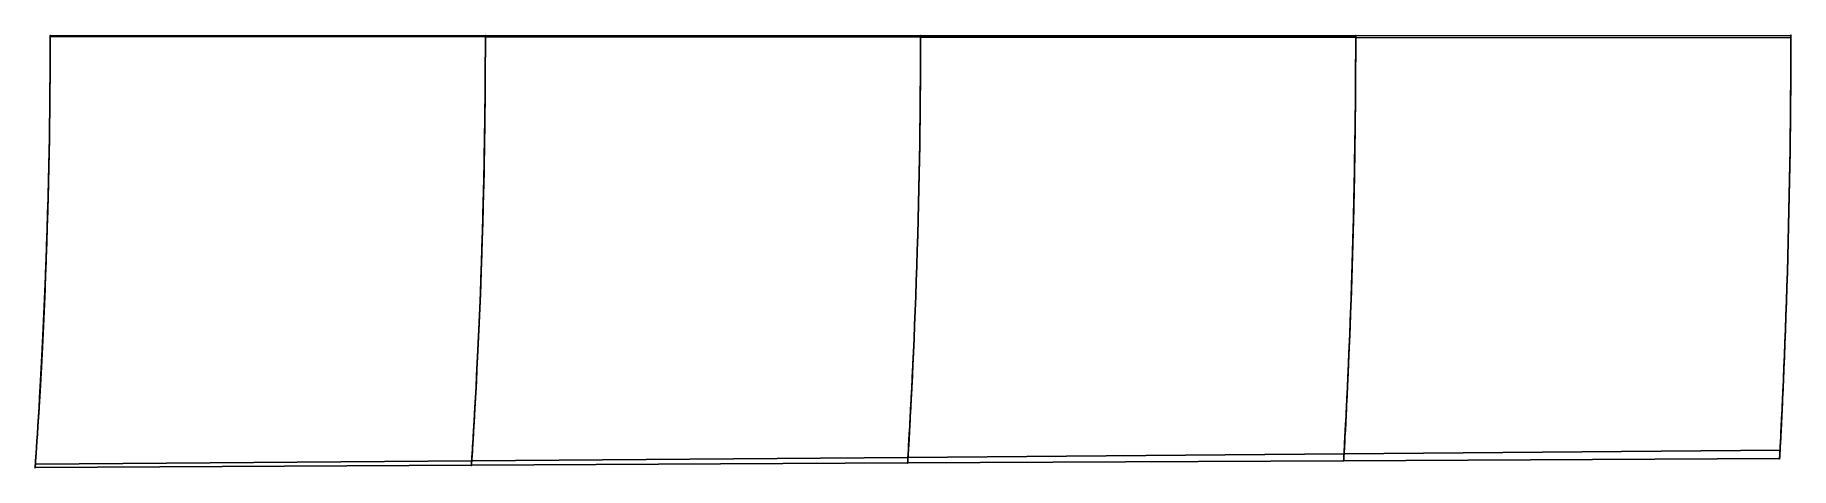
# Model space of a CAD drawing. Extents: x 309.2 to 397, y -21.6 to 0.
import ezdxf

# ---------------------------------------------------------------- set-up
doc = ezdxf.new("R2010")
doc.units = 0

msp = doc.modelspace()

# ---------------------------------------------------------------- linework, layer by layer
at = {"layer": '1', "color": 4}
for points in [[(309.999995, -0.053759, 2.066216), (309.999997, -0.046412, 2.061869), (309.999998, -0.039057, 2.058304), (309.999998, -0.031854, 2.055599), (309.999999, -0.024961, 2.053813), (309.999999, -0.018528, 2.052985), (310, -0.012696, 2.053134), (310, -0.007593, 2.054256), (310, -0.00333, 2.056327), (310, 0, 2.0593), (310, 0.002324, 2.063112), (310, 0.003591, 2.067678), (310, 0.003775, 2.0729), (310, 0.00287, 2.078662), (310, 0.000898, 2.084839), (310, -0.002099, 2.091297), (310, -0.006054, 2.097893), (310, -0.010882, 2.104485), (310, -0.016477, 2.110928)], [(331.749993, -0.06933, 1.553712), (331.749995, -0.059867, 1.548085), (331.749996, -0.050432, 1.543475), (331.749997, -0.041214, 1.539973), (331.749998, -0.032395, 1.53765), (331.749999, -0.024153, 1.536552), (331.75, -0.016652, 1.536701), (331.75, -0.010041, 1.538094), (331.75, -0.004454, 1.540703), (331.75, 0, 1.544475), (331.75, 0.003231, 1.549336), (331.75, 0.005175, 1.555188), (331.75, 0.005793, 1.561915), (331.75, 0.005074, 1.569382), (331.75, 0.003032, 1.57744), (331.75, -0.000292, 1.585929), (331.75, -0.004831, 1.594679), (331.75, -0.010495, 1.603516), (331.75, -0.017169, 1.612263)], [(353.49999, -0.085712, 1.041302), (353.499992, -0.074038, 1.03435), (353.499994, -0.062441, 1.028663), (353.499996, -0.05113, 1.024343), (353.499998, -0.040312, 1.021468), (353.499999, -0.030184, 1.020092), (353.499999, -0.020931, 1.020238), (353.5, -0.012719, 1.021905), (353.5, -0.0057, 1.025061), (353.5, 0, 1.02965), (353.5, 0.004277, 1.035587), (353.5, 0.007055, 1.042765), (353.5, 0.008282, 1.051052), (353.5, 0.007937, 1.060299), (353.5, 0.006026, 1.070337), (353.5, 0.002585, 1.080984), (353.5, -0.002322, 1.092046), (353.5, -0.008608, 1.103322), (353.5, -0.016156, 1.114607)], [(375.249986, -0.102867, 0.528922), (375.249989, -0.088899, 0.52062), (375.249992, -0.075064, 0.513839), (375.249995, -0.061592, 0.50869), (375.249997, -0.048706, 0.505259), (375.249998, -0.036619, 0.503604), (375.249999, -0.025532, 0.50375), (375.25, -0.015627, 0.505695), (375.25, -0.007069, 0.509407), (375.25, 0, 0.514825), (375.25, 0.005465, 0.521858), (375.25, 0.009235, 0.53039), (375.25, 0.011248, 0.54028), (375.25, 0.011472, 0.551364), (375.25, 0.009904, 0.563459), (375.25, 0.00657, 0.576364), (375.25, 0.001526, 0.589867), (375.25, -0.005144, 0.603744), (375.25, -0.01333, 0.617767)], [(396.999982, -0.120788, 0.01652), (396.999986, -0.104448, 0.006855), (396.99999, -0.088306, -0.001025), (396.999993, -0.072605, -0.007002), (396.999996, -0.057582, -0.010985), (396.999998, -0.043462, -0.012915), (396.999999, -0.030459, -0.012764), (397, -0.018767, -0.010533), (397, -0.008563, -0.006257), (397, 0, 0), (397, 0.006794, 0.008144), (397, 0.011718, 0.018051), (397, 0.014698, 0.029573), (397, 0.01569, 0.042537), (397, 0.01468, 0.056747), (397, 0.011684, 0.07199), (397, 0.006747, 0.088037), (397, -0.000055, 0.104647), (397, -0.00862, 0.121571)]]:
    msp.add_polyline3d(points, dxfattribs=at)
at = {"layer": '1', "color": 7}
for points in [[(310, 0, -87), (310, 0, 0), (310, 0, 2.0593), (310, 0, 2.449708), (310, 0, 2.840117), (310, 0, 3.230525), (310, 0, 3.620933), (310, 0, 4.011342), (310, 0, 4.40175), (310, 0, 4.792158), (310, 0, 5.182567), (310, 0, 5.572975), (310, 0, 5.963383), (310, 0, 6.353792), (310, 0, 6.7442), (310, 0, 7.134608), (310, 0, 7.525017), (310, 0, 7.915425), (310, 0, 8.305833), (310, 0, 8.696242), (310, 0, 9.08665), (310, 0, 9.477058), (310, 0, 9.867467), (310, 0, 10.257875), (310, 0, 10.648283), (310, 0, 11.038692), (310, 0, 11.4291), (310, 0, 11.819508), (310, 0, 12.209917), (310, 0, 12.600325), (310, 0, 12.990733), (310, 0, 13.381142), (310, 0, 13.77155), (310, 0, 14.161958), (310, 0, 14.552367), (310, 0, 14.942775), (310, 0, 15.333183), (310, 0, 15.723592), (310, 0, 16.114), (310, 0, 16.504408), (310, 0, 16.894817), (310, 0, 17.285225), (310, 0, 17.675633), (310, 0, 18.066042), (310, 0, 18.45645), (310, 0, 18.846858), (310, 0, 19.237267), (310, 0, 19.627675), (310, 0, 20.018083), (310, 0, 20.408492), (310, 0, 20.7989), (310, 0, 21.189308), (310, 0, 21.579717), (310, 0, 21.970125), (310, 0, 22.360533), (310, 0, 22.750942), (310, 0, 23.14135), (310, 0, 23.531758), (310, 0, 23.922167), (310, 0, 24.312575), (310, 0, 24.702983), (310, 0, 25.093392), (310, 0, 25.4838), (310, 0, 29), (310, 0, 116)], [(397, 0, -87), (397, 0, 0), (397, 0, 0.483333), (397, 0, 0.966667), (397, 0, 1.45), (397, 0, 1.933333), (397, 0, 2.416667), (397, 0, 2.9), (397, 0, 3.383333), (397, 0, 3.866667), (397, 0, 4.35), (397, 0, 4.833333), (397, 0, 5.316667), (397, 0, 5.8), (397, 0, 6.283333), (397, 0, 6.766667), (397, 0, 7.25), (397, 0, 7.733333), (397, 0, 8.216667), (397, 0, 8.7), (397, 0, 9.183333), (397, 0, 9.666667), (397, 0, 10.15), (397, 0, 10.633333), (397, 0, 11.116667), (397, 0, 11.6), (397, 0, 12.083333), (397, 0, 12.566667), (397, 0, 13.05), (397, 0, 13.533333), (397, 0, 14.016667), (397, 0, 14.5), (397, 0, 14.983333), (397, 0, 15.466667), (397, 0, 15.95), (397, 0, 16.433333), (397, 0, 16.916667), (397, 0, 17.4), (397, 0, 17.883333), (397, 0, 18.366667), (397, 0, 18.85), (397, 0, 19.333333), (397, 0, 19.816667), (397, 0, 20.3), (397, 0, 20.783333), (397, 0, 21.266667), (397, 0, 21.75), (397, 0, 22.233333), (397, 0, 22.716667), (397, 0, 23.2), (397, 0, 23.683333), (397, 0, 24.166667), (397, 0, 24.65), (397, 0, 25.133333), (397, 0, 25.616667), (397, 0, 26.1), (397, 0, 26.583333), (397, 0, 27.066667), (397, 0, 27.55), (397, 0, 28.033333), (397, 0, 28.516667), (397, 0, 29), (397, 0, 116)], [(309.999995, -0.053759, 2.066216), (331.749993, -0.06933, 1.553712), (353.49999, -0.085712, 1.041302), (375.249986, -0.102867, 0.528922), (396.999982, -0.120788, 0.01652)], [(310, -0.016477, 2.110928), (331.75, -0.017169, 1.612263), (353.5, -0.016156, 1.114607), (375.25, -0.01333, 0.617767), (397, -0.00862, 0.121571)], [(309.258962, -21.421824, 25.461938), (331.068658, -21.251024, 26.330386), (352.87104, -21.077927, 27.196851), (374.667387, -20.902438, 28.061395), (396.458694, -20.724483, 28.924019)], [(309.247411, -21.587925, 25.347581), (331.054418, -21.471722, 26.18793), (352.85416, -21.35864, 27.026433), (374.647909, -21.248691, 27.863103), (396.436653, -21.141912, 28.697942)]]:
    msp.add_polyline3d(points, dxfattribs=at)
at = {"layer": '1', "color": 1}
for points in [[(309.247411, -21.587925, 25.347581), (309.251618, -21.527579, 25.249045), (309.258773, -21.424544, 25.081399), (309.268828, -21.278914, 24.84571), (309.28171, -21.090854, 24.543517), (309.297324, -20.860622, 24.176771), (309.315556, -20.588513, 23.747868), (309.336336, -20.273908, 23.260345), (309.359525, -19.916933, 22.717691), (309.384838, -19.519779, 22.12234), (309.412129, -19.082304, 21.478873), (309.441255, -18.604018, 20.792619), (309.471809, -18.088655, 20.066113), (309.503669, -17.535078, 19.30603), (309.536465, -16.946292, 18.516227), (309.569876, -16.324574, 17.701442), (309.603688, -15.670241, 16.86837), (309.637423, -14.988871, 16.01962), (309.670949, -14.279464, 15.163603), (309.703761, -13.549196, 14.301924), (309.735704, -12.798181, 13.442493), (309.766373, -12.033051, 12.587537), (309.795595, -11.255621, 11.743693), (309.823086, -10.471652, 10.913968), (309.848669, -9.68516, 10.10293), (309.872234, -8.89937, 9.315875), (309.893608, -8.121048, 8.554437), (309.912844, -7.350433, 7.826664), (309.929813, -6.596287, 7.131684), (309.944628, -5.858971, 6.477039), (309.957283, -5.146165, 5.862245), (309.967883, -4.462213, 5.289906), (309.976592, -3.809476, 4.764406), (309.983522, -3.196276, 4.283023), (309.988886, -2.625041, 3.849037), (309.992883, -2.10059, 3.462508), (309.995724, -1.628204, 3.122332), (309.99764, -1.209688, 2.830836), (309.998838, -0.848932, 2.587342), (309.999511, -0.550425, 2.389809), (309.999838, -0.317271, 2.237184), (309.999963, -0.151305, 2.129315), (309.999995, -0.053759, 2.066216)], [(331.054418, -21.471722, 26.18793), (331.058164, -21.413891, 26.083995), (331.06454, -21.315086, 25.907061), (331.073505, -21.175389, 25.658266), (331.084999, -20.994905, 25.339194), (331.098944, -20.77382, 24.951851), (331.115246, -20.512339, 24.498711), (331.133873, -20.209417, 23.983564), (331.154717, -19.864949, 23.410056), (331.1775, -19.481428, 22.780531), (331.202116, -19.058348, 22.099822), (331.228485, -18.594447, 21.373771), (331.256196, -18.094071, 20.604706), (331.285181, -17.555381, 19.799735), (331.315114, -16.981092, 18.963136), (331.345677, -16.373897, 18.099469), (331.376734, -15.732861, 17.216419), (331.407778, -15.064766, 16.31601), (331.438772, -14.366735, 15.408125), (331.469163, -13.647591, 14.493464), (331.498876, -12.905725, 13.581417), (331.527465, -12.149169, 12.673443), (331.554817, -11.378313, 11.777554), (331.580609, -10.600121, 10.896067), (331.604701, -9.81758, 10.034762), (331.626957, -9.034578, 9.198536), (331.647214, -8.257583, 8.38976), (331.665528, -7.485975, 7.617322), (331.681734, -6.729755, 6.879763), (331.695962, -5.98762, 6.186293), (331.708155, -5.269027, 5.535188), (331.718422, -4.577249, 4.930422), (331.726897, -3.915148, 4.376031), (331.733667, -3.291917, 3.868934), (331.738934, -2.709675, 3.41287), (331.742878, -2.173816, 3.00758), (331.745694, -1.690309, 2.651537), (331.747604, -1.260832, 2.347266), (331.748807, -0.889545, 2.094011), (331.74949, -0.581813, 1.889026), (331.749824, -0.341289, 1.730814), (331.749956, -0.170018, 1.61906), (331.749993, -0.06933, 1.553712)], [(352.85416, -21.35864, 27.026433), (352.857505, -21.303321, 26.917084), (352.863198, -21.208811, 26.730959), (352.871206, -21.075145, 26.469202), (352.881482, -20.902377, 26.133433), (352.893962, -20.690621, 25.725711), (352.908569, -20.439951, 25.248601), (352.925304, -20.148943, 24.706105), (352.944085, -19.817244, 24.102036), (352.964644, -19.447624, 23.438682), (352.986906, -19.039278, 22.721056), (353.010847, -18.590103, 21.955557), (353.036057, -18.105048, 21.144292), (353.062505, -17.581744, 20.294721), (353.089918, -17.022324, 19.411662), (353.11797, -16.430127, 18.499392), (353.146601, -15.802792, 17.566649), (353.175274, -15.148463, 16.614829), (353.204041, -14.462211, 15.655269), (353.232302, -13.754663, 14.687773), (353.260061, -13.022263, 13.723265), (353.286827, -12.274684, 12.762355), (353.312545, -11.510656, 11.814488), (353.336853, -10.738632, 10.881198), (353.359652, -9.960242, 9.969578), (353.380775, -9.180296, 9.084042), (353.400073, -8.404657, 8.227884), (353.4176, -7.63217, 7.410499), (353.433163, -6.873821, 6.630144), (353.446905, -6.126614, 5.897575), (353.458723, -5.401987, 5.209811), (353.468731, -4.701722, 4.572471), (353.477031, -4.02969, 3.988809), (353.483691, -3.395606, 3.455811), (353.488899, -2.801487, 2.977424), (353.492819, -2.253227, 2.553214), (353.495631, -1.757617, 2.181163), (353.49755, -1.316238, 1.863948), (353.498768, -0.933438, 1.600843), (353.499464, -0.615586, 1.388364), (353.49981, -0.366959, 1.224547), (353.499949, -0.189852, 1.108899), (353.49999, -0.085712, 1.041302)], [(374.647909, -21.248691, 27.863103), (374.650897, -21.195949, 27.748413), (374.655985, -21.105816, 27.553182), (374.663147, -20.978285, 27.278582), (374.672345, -20.813362, 26.92627), (374.683525, -20.61112, 26.498342), (374.696628, -20.371529, 25.997435), (374.711688, -20.092626, 25.427847), (374.728642, -19.773911, 24.793497), (374.747224, -19.418557, 24.096542), (374.767396, -19.02528, 23.342296), (374.789183, -18.591154, 22.537632), (374.812168, -18.121847, 21.684445), (374.836364, -17.614284, 20.790586), (374.86154, -17.070096, 19.861369), (374.887359, -16.493355, 18.90077), (374.913835, -15.880129, 17.918583), (374.940402, -15.240005, 16.915584), (374.967193, -14.565938, 15.9045), (374.993565, -13.870426, 14.884374), (375.019592, -13.147932, 13.867448), (375.044744, -12.409765, 12.853661), (375.069024, -11.65288, 11.853849), (375.092026, -10.88736, 10.868738), (375.113699, -10.113144, 9.906943), (375.133827, -9.336723, 8.971833), (375.152299, -8.562424, 8.068312), (375.16915, -7.789178, 7.20573), (375.184172, -7.028483, 6.382557), (375.197515, -6.275941, 5.610674), (375.209029, -5.545008, 4.885994), (375.218842, -4.835606, 4.215935), (375.227017, -4.15312, 3.602647), (375.233608, -3.50742, 3.043519), (375.23879, -2.900451, 2.542694), (375.242711, -2.338901, 2.099313), (375.245537, -1.830149, 1.711169), (375.247478, -1.375897, 1.380879), (375.248719, -0.980615, 1.107816), (375.249434, -0.651739, 0.887793), (375.249793, -0.394269, 0.718345), (375.249941, -0.210791, 0.598787), (375.249986, -0.102867, 0.528922)], [(396.436653, -21.141912, 28.697942), (396.439322, -21.091805, 28.577983), (396.443871, -21.006131, 28.373709), (396.450278, -20.88486, 28.086352), (396.458513, -20.727942, 27.71761), (396.468533, -20.5354, 27.269629), (396.480292, -20.307102, 26.745122), (396.493854, -20.040557, 26.148631), (396.509174, -19.735124, 25.484185), (396.525989, -19.394326, 24.753875), (396.544289, -19.016482, 23.96324), (396.564148, -18.597759, 23.11965), (396.585143, -18.144539, 22.224812), (396.607317, -17.653223, 21.286871), (396.630491, -17.124646, 20.311748), (396.654308, -16.563822, 19.303055), (396.678857, -15.96511, 18.271629), (396.703536, -15.33963, 17.217689), (396.728561, -14.678188, 16.155241), (396.753244, -13.995131, 15.082622), (396.777728, -13.282877, 14.013418), (396.801443, -12.554479, 12.946886), (396.824447, -11.80501, 11.895191), (396.846291, -11.046327, 10.858293), (396.866971, -10.276525, 9.846299), (396.886226, -9.503858, 8.861584), (396.903984, -8.730857, 7.910746), (396.920252, -7.957001, 7.002771), (396.934816, -7.193853, 6.13668), (396.947831, -6.435767, 5.325264), (396.959104, -5.698221, 4.563481), (396.968776, -4.979043, 3.860585), (396.976868, -4.285576, 3.217366), (396.983428, -3.62739, 2.63201), (396.988614, -3.006698, 2.108544), (396.992558, -2.430861, 1.645866), (396.995415, -1.907963, 1.241513), (396.997389, -1.439886, 0.898001), (396.998661, -1.031127, 0.614892), (396.9994, -0.690315, 0.387274), (396.999774, -0.423251, 0.212169), (396.999932, -0.232858, 0.088685), (396.999982, -0.120788, 0.01652)]]:
    msp.add_polyline3d(points, dxfattribs=at)
at = {"layer": '1', "color": 3}
for points in [[(310, -0.016477, 2.110928), (309.999985, -0.095967, 2.195568), (309.999914, -0.231333, 2.339767), (309.999713, -0.421759, 2.542748), (309.999284, -0.666266, 2.80329), (309.9985, -0.964344, 3.118954), (309.997206, -1.316107, 3.485974), (309.995226, -1.72036, 3.90158), (309.992383, -2.173147, 4.365635), (309.988473, -2.673348, 4.874195), (309.983289, -3.2188, 5.424083), (309.976654, -3.804438, 6.014914), (309.968336, -4.430633, 6.639876), (309.958187, -5.09141, 7.298816), (309.946065, -5.782461, 7.989344), (309.931793, -6.502577, 8.705523), (309.915372, -7.243067, 9.44897), (309.896665, -8.003556, 10.212428), (309.875777, -8.775137, 10.997102), (309.852695, -9.555501, 11.79734), (309.827543, -10.338941, 12.610729), (309.800466, -11.120754, 13.433732), (309.771579, -11.898261, 14.260892), (309.741172, -12.665175, 15.090061), (309.709367, -13.420422, 15.914408), (309.676579, -14.156844, 16.732575), (309.642923, -14.874822, 17.536741), (309.608893, -15.567062, 18.325808), (309.574672, -16.233372, 19.092856), (309.540696, -16.868827, 19.835118), (309.507293, -17.470996, 20.548003), (309.474725, -18.038696, 21.22626), (309.443472, -18.567111, 21.867751), (309.413702, -19.056777, 22.466577), (309.385804, -19.504463, 23.02008), (309.360119, -19.907704, 23.525384), (309.336805, -20.26675, 23.97806), (309.316113, -20.580136, 24.375391), (309.298312, -20.845959, 24.715423), (309.283574, -21.063503, 24.995829), (309.272036, -21.23224, 25.214655), (309.263807, -21.351765, 25.370381), (309.258962, -21.421824, 25.461938)], [(331.75, -0.017169, 1.612263), (331.749987, -0.09353, 1.704771), (331.749925, -0.22359, 1.862319), (331.749751, -0.406601, 2.083975), (331.749379, -0.641751, 2.368231), (331.748699, -0.929022, 2.712042), (331.747572, -1.269343, 3.11074), (331.745838, -1.66172, 3.561245), (331.743341, -2.101991, 4.063353), (331.739892, -2.589647, 4.612396), (331.7353, -3.123019, 5.204546), (331.729404, -3.696656, 5.839515), (331.721979, -4.311722, 6.509741), (331.712879, -4.962678, 7.214301), (331.701985, -5.644085, 7.951734), (331.689098, -6.356461, 8.714398), (331.674242, -7.089421, 9.505087), (331.657259, -7.843804, 10.315458), (331.638257, -8.609835, 11.147047), (331.617228, -9.384921, 11.994412), (331.594262, -10.164056, 12.854205), (331.569518, -10.941536, 13.723583), (331.543057, -11.715957, 14.595865), (331.515188, -12.479685, 15.469754), (331.485967, -13.233138, 16.337141), (331.455835, -13.967543, 17.197645), (331.424821, -14.685046, 18.042059), (331.393456, -15.376595, 18.870298), (331.361846, -16.043357, 19.674399), (331.330445, -16.679288, 20.452171), (331.299529, -17.282503, 21.19846), (331.269346, -17.851696, 21.908052), (331.240371, -18.38148, 22.578909), (331.212722, -18.873138, 23.204618), (331.186792, -19.322817, 23.782735), (331.162916, -19.727789, 24.3104), (331.141216, -20.088744, 24.782853), (331.121935, -20.404086, 25.197337), (331.105343, -20.67158, 25.551984), (331.091604, -20.890484, 25.84441), (331.080847, -21.060277, 26.072595), (331.073174, -21.180554, 26.234968), (331.068658, -21.251024, 26.330386)], [(353.5, -0.016156, 1.114607), (353.499989, -0.088964, 1.215044), (353.499936, -0.21301, 1.386048), (353.499787, -0.387626, 1.626521), (353.49947, -0.612212, 1.934646), (353.498886, -0.887327, 2.306744), (353.497912, -1.21485, 2.737203), (353.496407, -1.59391, 3.22273), (353.494227, -2.020183, 3.763002), (353.491203, -2.493913, 4.35255), (353.487152, -3.013861, 4.987027), (353.481928, -3.574407, 5.665983), (353.475319, -4.177177, 6.381521), (353.467171, -4.817578, 7.131514), (353.457388, -5.488641, 7.915686), (353.445751, -6.19282, 8.724673), (353.432301, -6.918009, 9.562328), (353.416867, -7.666029, 10.419513), (353.399551, -8.426566, 11.29776), (353.380355, -9.19644, 12.192026), (353.359332, -9.971583, 13.097966), (353.336659, -10.745012, 14.013501), (353.312343, -11.516861, 14.930653), (353.286715, -12.277899, 15.849052), (353.259765, -13.030292, 16.759222), (353.231961, -13.763423, 17.661823), (353.203257, -14.481341, 18.546286), (353.174217, -15.173078, 19.413508), (353.144877, -15.841272, 20.254479), (353.115712, -16.478593, 21.067639), (353.086942, -17.083948, 21.847155), (353.058821, -17.655562, 22.588003), (353.03181, -18.187661, 23.288157), (353.005982, -18.682259, 23.940671), (352.981743, -19.13476, 24.543398), (352.959415, -19.542294, 25.093375), (352.939096, -19.905888, 25.585592), (352.92102, -20.223834, 26.017239), (352.90546, -20.493566, 26.386511), (352.892571, -20.714325, 26.690952), (352.882478, -20.885563, 26.928487), (352.875279, -21.006852, 27.097505), (352.87104, -21.077927, 27.196851)], [(375.25, -0.01333, 0.617767), (375.249991, -0.082173, 0.726194), (375.249947, -0.199493, 0.910731), (375.249823, -0.364731, 1.170122), (375.249556, -0.577544, 1.502223), (375.249062, -0.839173, 1.902678), (375.24823, -1.152514, 2.364961), (375.246935, -1.516771, 2.885632), (375.245049, -1.92768, 3.464022), (375.242414, -2.386015, 4.094157), (375.238861, -2.891276, 4.770913), (375.234253, -3.437708, 5.493663), (375.228391, -4.027051, 6.254497), (375.221112, -4.656174, 7.049755), (375.21234, -5.316206, 7.880509), (375.201843, -6.011603, 8.735805), (375.189666, -6.728831, 9.620133), (375.175637, -7.470217, 10.524067), (375.159837, -8.225544, 11.448576), (375.142293, -8.990122, 12.389702), (375.123012, -9.761594, 13.341535), (375.102191, -10.531339, 14.302994), (375.079786, -11.301167, 15.264783), (375.056149, -12.060172, 16.227396), (375.031211, -12.812235, 17.180194), (375.005466, -13.544837, 18.124678), (374.9788, -14.264023, 19.049034), (374.951805, -14.956815, 19.955104), (374.924454, -15.627411, 20.832827), (374.897248, -16.267031, 21.681294), (374.870354, -16.875439, 22.493985), (374.844026, -17.450461, 23.26603), (374.818722, -17.98577, 23.995439), (374.794473, -18.484203, 24.674757), (374.771693, -18.940458, 25.30203), (374.750705, -19.351275, 25.874358), (374.731577, -19.718203, 26.38636), (374.714536, -20.039442, 26.83516), (374.699861, -20.311983, 27.219065), (374.687703, -20.535027, 27.535553), (374.678181, -20.708048, 27.782466), (374.671387, -20.830611, 27.958142), (374.667387, -20.902438, 28.061395)], [(397, -0.00862, 0.121571), (396.999993, -0.073092, 0.238063), (396.999958, -0.182968, 0.436189), (396.999856, -0.337838, 0.714568), (396.999636, -0.537666, 1.070709), (396.999225, -0.784459, 1.499568), (396.998525, -1.082271, 1.993672), (396.997424, -1.430284, 2.549517), (396.995808, -1.824371, 3.166043), (396.993533, -2.265962, 3.836696), (396.990439, -2.755182, 4.555756), (396.986396, -3.286505, 5.322087), (396.981221, -3.861321, 6.12817), (396.974739, -4.47843, 6.968544), (396.966895, -5.126839, 7.845659), (396.95744, -5.813003, 8.747126), (396.946422, -6.522136, 9.677857), (396.933674, -7.256625, 10.628468), (396.91925, -8.006825, 11.599047), (396.903203, -8.766262, 12.586819), (396.885494, -9.534395, 13.58435), (396.866342, -10.300788, 14.591546), (396.845656, -11.069108, 15.597815), (396.823803, -11.826631, 16.604484), (396.800665, -12.579052, 17.59974), (396.776755, -13.311914, 18.585938), (396.751899, -14.033205, 19.550098), (396.726718, -14.727902, 20.494894), (396.701126, -15.401844, 21.409287), (396.675647, -16.044654, 22.293005), (396.650399, -16.65715, 23.138786), (396.625646, -17.236492, 23.942001), (396.601837, -17.775906, 24.700645), (396.578965, -18.279068, 25.406763), (396.557458, -18.73987, 26.058621), (396.537635, -19.154748, 26.653294), (396.519542, -19.525696, 27.185113), (396.503397, -19.850844, 27.651116), (396.489488, -20.126747, 28.049679), (396.477962, -20.352541, 28.378224), (396.468931, -20.5277, 28.634528), (396.462487, -20.651783, 28.816876), (396.458694, -20.724483, 28.924019)]]:
    msp.add_polyline3d(points, dxfattribs=at)
at = {"layer": '1', "color": 2}
for points in [[(374.667387, -20.902438, 28.061395), (374.666218, -20.923379, 28.086788), (374.664831, -20.948195, 28.108399), (374.663263, -20.976219, 28.125648), (374.661556, -21.006694, 28.138068), (374.659754, -21.038798, 28.145326), (374.657907, -21.071666, 28.147223), (374.656064, -21.104409, 28.143707), (374.654275, -21.136141, 28.134871), (374.65259, -21.166003, 28.12095), (374.651053, -21.193184, 28.102318), (374.649708, -21.216947, 28.079474), (374.648592, -21.236644, 28.053034), (374.647736, -21.251741, 28.023711), (374.647164, -21.261824, 27.992296), (374.646892, -21.266619, 27.95964), (374.646927, -21.265993, 27.926628), (374.647269, -21.259963, 27.894155), (374.647909, -21.248691, 27.863103)], [(396.458694, -20.724483, 28.924019), (396.457419, -20.748851, 28.954318), (396.455902, -20.777819, 28.980245), (396.454182, -20.810618, 29.001116), (396.452303, -20.84638, 29.016377), (396.450315, -20.884157, 29.025622), (396.44827, -20.922944, 29.028605), (396.446222, -20.96171, 29.025244), (396.444226, -20.999424, 29.015625), (396.442336, -21.03508, 29), (396.440602, -21.067726, 28.97878), (396.439072, -21.09649, 28.952525), (396.437789, -21.120601, 28.921931), (396.436786, -21.139413, 28.887807), (396.436092, -21.152421, 28.851062), (396.435726, -21.159275, 28.812672), (396.435699, -21.15979, 28.773663), (396.43601, -21.15395, 28.735076), (396.436653, -21.141912, 28.697942)], [(309.258962, -21.421824, 25.461938), (309.25817, -21.433257, 25.474536), (309.257242, -21.446638, 25.48503), (309.256205, -21.461589, 25.493122), (309.255087, -21.477686, 25.498584), (309.253921, -21.494473, 25.50126), (309.252739, -21.511473, 25.501075), (309.251575, -21.528204, 25.498033), (309.250461, -21.54419, 25.49222), (309.249431, -21.558977, 25.4838), (309.248513, -21.572145, 25.473011), (309.247733, -21.583317, 25.460159), (309.247115, -21.592176, 25.445608), (309.246675, -21.598469, 25.42977), (309.246428, -21.602016, 25.413096), (309.246379, -21.602714, 25.396058), (309.24653, -21.600544, 25.379141), (309.246878, -21.595568, 25.362827), (309.247411, -21.587925, 25.347581)], [(331.068658, -21.251024, 26.330386), (331.067728, -21.265513, 26.346929), (331.066633, -21.28255, 26.360823), (331.065404, -21.301661, 26.371679), (331.064075, -21.322313, 26.379196), (331.062681, -21.343932, 26.383164), (331.061264, -21.365913, 26.383472), (331.05986, -21.387643, 26.380111), (331.058511, -21.408515, 26.373173), (331.057254, -21.427945, 26.36285), (331.056125, -21.445389, 26.34943), (331.055155, -21.460357, 26.333285), (331.054372, -21.472429, 26.314866), (331.053799, -21.481267, 26.294686), (331.053451, -21.486622, 26.273308), (331.05334, -21.488342, 26.251331), (331.053467, -21.486379, 26.229368), (331.05383, -21.480787, 26.208035), (331.054418, -21.471722, 26.18793)], [(352.87104, -21.077927, 27.196851), (352.869985, -21.095578, 27.21766), (352.868739, -21.116421, 27.235261), (352.867334, -21.139885, 27.249172), (352.865809, -21.165326, 27.259011), (352.864205, -21.192048, 27.264509), (352.862566, -21.219316, 27.265514), (352.860938, -21.246382, 27.261997), (352.859364, -21.272502, 27.254054), (352.857889, -21.296957, 27.2419), (352.856553, -21.319072, 27.225867), (352.855395, -21.338238, 27.206393), (352.854446, -21.353924, 27.184011), (352.853733, -21.365697, 27.159336), (352.853277, -21.37323, 27.133044), (352.85309, -21.376315, 27.105859), (352.853178, -21.374864, 27.078529), (352.853538, -21.368918, 27.051808), (352.85416, -21.35864, 27.026433)]]:
    msp.add_polyline3d(points, dxfattribs=at)

doc.saveas('drawing.dxf')
